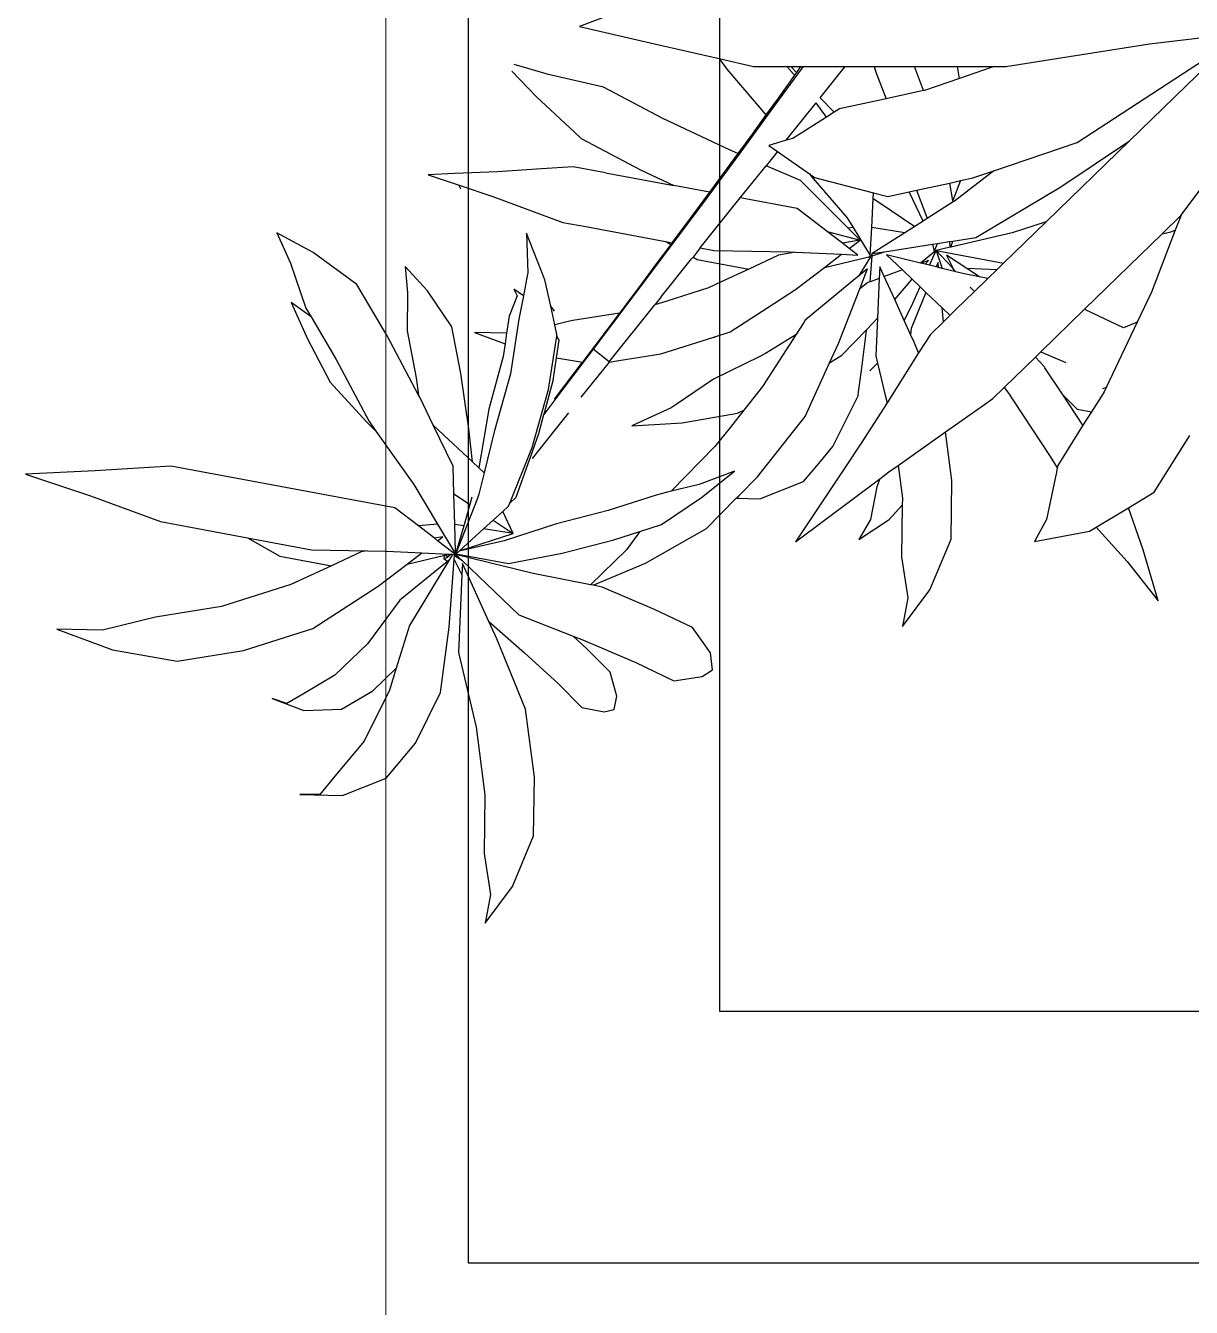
# Model space of a CAD drawing. Header units: metres. Extents: x -22 to 564, y 0 to 143.
# Drawn here: x 214.612 to 214.8438, y 43.6339 to 43.8887 of the extents above; entities that cross this region are included whole.
import ezdxf

# ---------------------------------------------------------------- set-up
doc = ezdxf.new("R2010")
doc.units = ezdxf.units.M
doc.layers.add('XREF 2N NEURO-ONCOLOGIA$0$Mobiliario Fijo', color=40, linetype='Continuous')
doc.layers.add('XREF 2N NEURO-ONCOLOGIA$0$VEGETACION', color=95, linetype='Continuous')
doc.layers.add('XREF 2N NEURO-ONCOLOGIA$0$MUROS DE TABLAROCA', color=150, linetype='Continuous', lineweight=13)

# ---------------------------------------------------------------- blocks, each defined once
blk = doc.blocks.new('XREF 2N NEURO-ONCOLOGIA$0$PLANTA CIRCULAR-02')
at = {"color": 72}
for p, q in [((0.2163079197244855, 0.3322979269213064), (0.2174825615668823, 0.3582367918298743)), ((0.2174825615668823, 0.3582367918298743), (0.2255600604138266, 0.3340252120680773)), ((0.2754286079874646, 0.3465133165283376), (0.2831271368989405, 0.3258223326865206)), ((0.275811919614938, 0.3294600119358151), (0.2754286079874646, 0.3465133165283376)), ((0.2144517528118541, 0.3039590530063805), (0.2163079197244855, 0.3322979269213064)), ((0.2255600604138266, 0.3340252120680773), (0.2352287231787073, 0.3078379123443895)), ((0.2708940055696019, 0.3097266283270628), (0.275811919614938, 0.3294600119358151)), ((0.2831271368989405, 0.3258223326865206), (0.2873213446946607, 0.3015577129912046)), ((0.2352287231787073, 0.3078379123443895), (0.2412934626035792, 0.2753400864379287)), ((0.266975109439926, 0.2850408369870152), (0.2708940055696019, 0.3097266283270628)), ((0.2300751190101948, 0.2203104930686237), (0.2144517528118541, 0.3039590530063805)), ((0.2873213446946607, 0.3015577129912046), (0.2834024485649991, 0.276871921651157)), ((0.258752786373023, 0.259072938679985), (0.266975109439926, 0.2850408369870152)), ((0.2412934626035792, 0.2753400864379287), (0.2457661489516312, 0.2513930210412383)), ((0.2412934626035792, 0.2753400864379287), (0.2480992815560796, 0.2632650709938318)), ((0.2834024485649991, 0.276871921651157), (0.2751801254980961, 0.2509040233441269)), ((0.1273815670105876, 0.2644104534880682), (0.1386542231617511, 0.2592500123248627)), ((0.1347174525734545, 0.2507799221803779), (0.1273815670105876, 0.2644104534880682)), ((0.3012393786880523, 0.2661272672316173), (0.3057208071625865, 0.2542281051827047)), ((0.3031552708874727, 0.260565723578587), (0.3012393786880523, 0.2661272672316173)), ((0.1386542231617511, 0.2592500123248627), (0.1554385416881416, 0.2534772389408246)), ((0.1533050969057257, 0.2589804255905719), (0.1669278453257448, 0.2528546845111848)), ((0.158738136582528, 0.2515389861300363), (0.1533050969057257, 0.2589804255905719)), ((0.2480992815560796, 0.2632650709938318), (0.2517101342726562, 0.2439324122591202)), ((0.2517101342726562, 0.2439324122591202), (0.258752786373023, 0.259072938679985)), ((0.2995236314507963, 0.2544392442416736), (0.3031552708874727, 0.260565723578587)), ((0.2926280267648309, 0.2426926067117918), (0.2995236314507963, 0.2544392442416736)), ((0.3057208071625865, 0.2542281051827047), (0.3052849004319853, 0.2402072395598367)), ((0.3371173422359845, 0.2483497702475788), (0.3371932772652855, 0.2557022486139644)), ((0.3371932772652855, 0.2557022486139644), (0.3374809903972249, 0.2398110029806943)), ((0.1465979750992545, 0.234456471980458), (0.1347174525734545, 0.2507799221803779)), ((0.1554385416881416, 0.2534772389408246), (0.158738136582528, 0.2515389861300363)), ((0.158738136582528, 0.2515389861300363), (0.1746905417690243, 0.2421682011757511)), ((0.1669278453257448, 0.2528546845111848), (0.183105695239135, 0.2443916328278064)), ((0.2457661489516312, 0.2513930210412383), (0.2461087853604624, 0.2304808479718332)), ((0.2751801254980961, 0.2509040233441269), (0.2593158248288034, 0.2264805127125484)), ((0.183105695239135, 0.2443916328278064), (0.1979025384700463, 0.2308337960126394)), ((0.3302719046012754, 0.2426581997864687), (0.3371173422359845, 0.2483497702475788)), ((0.1746905417690243, 0.2421682011757511), (0.1976315565399318, 0.2299967785626436)), ((0.2465460943457316, 0.2328305884237594), (0.2517101342726562, 0.2439324122591202)), ((0.2808230684268551, 0.2305072031032154), (0.2926280267648309, 0.2426926067117918)), ((0.3052849004319853, 0.2402072395598367), (0.2983892957460199, 0.2284606020299478)), ((0.3172262998705548, 0.2317171172690493), (0.3302719046012754, 0.2426581997864687)), ((0.3374809903972249, 0.2398110029806943), (0.3310885271888111, 0.2234832087838114)), ((0.165849975180123, 0.2231474342153845), (0.1465979750992545, 0.234456471980458)), ((0.1976315565399318, 0.2299967785626436), (0.2013890418260757, 0.2273417944819727)), ((0.1979025384700463, 0.2308337960126394), (0.2013890418260757, 0.2273417944819727)), ((0.2461087853604624, 0.2304808479718332), (0.2465460943457316, 0.2328305884237594)), ((0.2461087853604624, 0.2304808479718332), (0.2462260190323775, 0.2233257098332544)), ((0.2645668345363532, 0.2183558742652565), (0.2808230684268551, 0.2305072031032154)), ((0.2982155976822298, 0.2223179191698321), (0.3172262998705548, 0.2317171172690493)), ((0.2013890418260757, 0.2273417944819727), (0.2214030004920744, 0.2132002243617919)), ((0.2593158248288034, 0.2264805127125484), (0.2510818288329091, 0.2157029925408622)), ((0.2983892957460199, 0.2284606020299478), (0.2899686613796177, 0.2197685909734801)), ((0.1880458887503806, 0.2113713272277309), (0.165849975180123, 0.2231474342153845)), ((0.2368373994195281, 0.2114759135015092), (0.2300751190101948, 0.2203104930686237)), ((0.2462260190323775, 0.2233257098332544), (0.2468636820481009, 0.2101818382819616)), ((0.2899686613796177, 0.2197685909734801), (0.2982155976822298, 0.2223179191698321)), ((0.3310885271888111, 0.2234832087838114), (0.3180429224580905, 0.212542126266392)), ((0.1398800181335815, 0.2163983263596734), (0.1497604723965367, 0.2155343248746178)), ((0.1490665851663664, 0.2080943989386341), (0.1398800181335815, 0.2163983263596734)), ((0.1497604723965367, 0.2155343248746178), (0.1639590949975371, 0.2156879583203661)), ((0.1639590949975371, 0.2156879583203661), (0.1815031946998573, 0.2123314385903896)), ((0.2510818288329091, 0.2157029925408622), (0.2468636820481009, 0.2101818382819616)), ((0.2510818288329091, 0.2157029925408622), (0.2477282124536515, 0.2016322527049041)), ((0.2501257025410837, 0.2006073451241903), (0.2645668345363532, 0.2183558742652565)), ((0.2739774869021687, 0.2148253307744952), (0.2899686613796177, 0.2197685909734801)), ((0.1815031946998573, 0.2123314385903896), (0.1880458887503806, 0.2113713272277309)), ((0.1887909899510447, 0.210976011602277), (0.1880458887503806, 0.2113713272277309)), ((0.1991868052905516, 0.2059026629006553), (0.1887909899510447, 0.210976011602277)), ((0.2214030004920744, 0.2132002243617919), (0.2361707790385594, 0.2043516240605001)), ((0.2361707790385594, 0.2043516240605001), (0.2368373994195281, 0.2114759135015092)), ((0.2414502145201709, 0.2054495023549734), (0.2368373994195281, 0.2114759135015092)), ((0.2496995792831598, 0.20008362848872), (0.2739774869021687, 0.2148253307744952)), ((0.3180429224580905, 0.212542126266392), (0.2990322202697513, 0.2031429281671819)), ((0.1052299575996187, 0.1979691624593656), (0.1056769285168286, 0.2078393354950734)), ((0.1056769285168286, 0.2078393354950734), (0.1095695138444483, 0.1961716594080798)), ((0.1624008745917536, 0.1989805685503896), (0.1490665851663664, 0.2080943989386341)), ((0.2145308191973356, 0.1984145024736676), (0.1991868052905516, 0.2059026629006553)), ((0.2012420913636532, 0.2038441356656762), (0.1991868052905516, 0.2059026629006553)), ((0.2468636820481009, 0.2101818382819616), (0.2473545221659918, 0.2000643635302808)), ((0.2129187338088343, 0.1912117784107465), (0.2012420913636532, 0.2038441356656762)), ((0.2361707790385594, 0.2043516240605001), (0.2465179944031206, 0.1981517496038236)), ((0.2408711741639706, 0.2023382135543628), (0.2414502145201709, 0.2054495023549734)), ((0.2423500464400661, 0.204273917165942), (0.2408711741639706, 0.2023382135543628)), ((0.2423500464400661, 0.204273917165942), (0.2414502145201709, 0.2054495023549734)), ((0.2466985945455633, 0.1985927575697914), (0.2423500464400661, 0.204273917165942)), ((0.2477282124536515, 0.2016322527049041), (0.2475589574949026, 0.2009221111081345)), ((0.2477282124536515, 0.2016322527049041), (0.2480911353282238, 0.2018156823961661)), ((0.2480911353282238, 0.2018156823961661), (0.2490791886609855, 0.2018896935783303)), ((0.2490791886609855, 0.2018896935783303), (0.2486026663029293, 0.2008001950860674)), ((0.2501257025410837, 0.2006073451241903), (0.2490791886609855, 0.2018896935783303)), ((0.2990322202697513, 0.2031429281671819), (0.2746122854090771, 0.1999197234052801)), ((0.1045022866744318, 0.1819004705865055), (0.1052299575996187, 0.1979691624593656)), ((0.179944974294088, 0.1956240488204131), (0.1624008745917536, 0.1989805685503896)), ((0.2248347571928662, 0.1981529485796116), (0.2145308191973356, 0.1984145024736676)), ((0.2362374095002337, 0.1978635050566737), (0.2248347571928662, 0.1981529485796116)), ((0.2248347571928662, 0.1981529485796116), (0.2264701033485323, 0.1956942270619848)), ((0.2268788212409731, 0.1895363656214002), (0.2474751338054943, 0.1975782480458505)), ((0.2466379175878899, 0.1975994998392849), (0.2362374095002337, 0.1978635050566737)), ((0.236768964713761, 0.1945289948367801), (0.2362374095002337, 0.1978635050566737)), ((0.236768964713761, 0.1945289948367801), (0.246546267228581, 0.1973136950235457)), ((0.2472387041253228, 0.1973173825432752), (0.2462778434902333, 0.1962572136495382)), ((0.2465179944031206, 0.1981517496038236), (0.2468365684651559, 0.1983451898315493)), ((0.2465179944031206, 0.1981517496038236), (0.2469669963618912, 0.1978827153103282)), ((0.2466379175878899, 0.1975994998392849), (0.246546267228581, 0.1973136950235457)), ((0.246546267228581, 0.1973136950235457), (0.2472040618885387, 0.1975010433141122)), ((0.247188125296617, 0.1975855334345127), (0.2466379175878899, 0.1975994998392849)), ((0.2466985945455633, 0.1985927575697914), (0.2466639152700907, 0.1985525530273904)), ((0.2468365684651559, 0.1983451898315493), (0.2466639152700907, 0.1985525530273904)), ((0.2472069117380471, 0.1979003931708334), (0.2466985945455633, 0.1985927575697914)), ((0.2472069117380471, 0.1979003931708334), (0.2468365684651559, 0.1983451898315493)), ((0.2472069117380471, 0.1979003931708334), (0.2469669963618912, 0.1978827153103282)), ((0.2469669963618912, 0.1978827153103282), (0.2470406137376671, 0.1978386050379939)), ((0.2471345818030244, 0.1978694019205349), (0.2470406137376671, 0.1978386050379939)), ((0.2470406137376671, 0.1978386050379939), (0.2471531042229316, 0.1977712026633824)), ((0.2472069117380471, 0.1979003931708334), (0.2471345818030244, 0.1978694019205349)), ((0.2471345818030244, 0.1978694019205349), (0.2471531042229316, 0.1977712026633824)), ((0.2471531042229316, 0.1977712026633824), (0.2474751338054943, 0.1975782480458505)), ((0.2474751338054943, 0.1975782480458505), (0.247188125296617, 0.1975855334345127)), ((0.247188125296617, 0.1975855334345127), (0.2472040618885387, 0.1975010433141122)), ((0.2472040618885387, 0.1975010433141122), (0.2474751338054943, 0.1975782480458505)), ((0.2474751338054943, 0.1975782480458505), (0.2472069117380471, 0.1979003931708334)), ((0.2474751338054943, 0.1975782480458505), (0.2472387041253228, 0.1973173825432752)), ((0.2472387041253228, 0.1973173825432752), (0.2509193050910028, 0.1778041503355823)), ((0.2475589574949026, 0.2009221111081345), (0.2473545221659918, 0.2000643635302808)), ((0.2473545221659918, 0.2000643635302808), (0.2473828681530961, 0.1994800799755438)), ((0.248094386283185, 0.2003980152886271), (0.2473828681530961, 0.1994800799755438)), ((0.2473828681530961, 0.1994800799755438), (0.2473871868901938, 0.1993910597183728)), ((0.2486026663029293, 0.2008001950860674), (0.2473871868901938, 0.1993910597183728)), ((0.2473871868901938, 0.1993910597183728), (0.2474207183899182, 0.1986998894381315)), ((0.2474207183899182, 0.1986998894381315), (0.247743822599233, 0.1988960804005373)), ((0.2474207183899182, 0.1986998894381315), (0.2474586054971581, 0.197918938906561)), ((0.2479441683835546, 0.197954716992605), (0.2474586054971581, 0.197918938906561)), ((0.2474586054971581, 0.197918938906561), (0.2474751338054943, 0.1975782480458505)), ((0.2479441683835546, 0.197954716992605), (0.2474751338054943, 0.1975782480458505)), ((0.2474751338054943, 0.1975782480458505), (0.2499030206254673, 0.1950344479568571)), ((0.2545506393085475, 0.1685439526762096), (0.2474751338054943, 0.1975782480458505)), ((0.2475589574949026, 0.2009221111081345), (0.2480609931466802, 0.2010828169036856)), ((0.247743822599233, 0.1988960804005373), (0.2496995792831598, 0.20008362848872)), ((0.2479831858152153, 0.1979575919426182), (0.2479441683835546, 0.197954716992605)), ((0.2494241924522385, 0.1980637706908084), (0.2479831858152153, 0.1979575919426182)), ((0.2499030206254673, 0.1950344479568571), (0.2479831858152153, 0.1979575919426182)), ((0.2480609931466802, 0.2010828169036856), (0.248094386283185, 0.2003980152886271)), ((0.2746122854090771, 0.1999197234052801), (0.2494241924522385, 0.1980637706908084)), ((0.2494241924522385, 0.1980637706908084), (0.2550827223342083, 0.195213421225823)), ((0.2496995792831598, 0.20008362848872), (0.2501257025410837, 0.2006073451241903)), ((0.2550827223342083, 0.195213421225823), (0.2841276533141865, 0.1965049694562708)), ((0.2841276533141865, 0.1965049694562708), (0.3119486977157351, 0.1898444431688944)), ((0.1095695138444483, 0.1961716594080798), (0.1137544273637729, 0.1836277557332693)), ((0.1110581247384346, 0.1955550565866915), (0.1095695138444483, 0.1961716594080798)), ((0.2005007157029723, 0.192607584846705), (0.179944974294088, 0.1956240488204131)), ((0.2129187338088343, 0.1912117784107465), (0.2005007157029723, 0.192607584846705)), ((0.2260522050137155, 0.1914767252876928), (0.2287862294278824, 0.192255410235326)), ((0.2264701033485323, 0.1956942270619848), (0.2287862294278824, 0.192255410235326)), ((0.2287862294278824, 0.192255410235326), (0.236768964713761, 0.1945289948367801)), ((0.2461689531155144, 0.1961370690792492), (0.2379569896054789, 0.1870763708344043)), ((0.2461689531155144, 0.1961370690792492), (0.2397189675594689, 0.1760232697730402)), ((0.2423861432337446, 0.1793886632420509), (0.2462778434902333, 0.1962572136495382)), ((0.2462778434902333, 0.1962572136495382), (0.2461689531155144, 0.1961370690792492)), ((0.2499030206254673, 0.1950344479568571), (0.2700187889681729, 0.1739583035174519)), ((0.2508638265624228, 0.1950258185294231), (0.2550827223342083, 0.195213421225823)), ((0.2725399314201127, 0.1851076294699467), (0.2508638265624228, 0.1950258185294231)), ((0.1645955643399191, 0.1905343967350816), (0.1688656129225734, 0.1790579825729139)), ((0.1648666482664112, 0.1784740353022087), (0.1645955643399191, 0.1905343967350816)), ((0.1932669609845732, 0.1851730476572797), (0.215121367953742, 0.1888288621271457)), ((0.2017289134619915, 0.1831929343636673), (0.2169393390596781, 0.18686209294696)), ((0.215121367953742, 0.1888288621271457), (0.2129187338088343, 0.1912117784107465)), ((0.2169393390596781, 0.18686209294696), (0.215121367953742, 0.1888288621271457)), ((0.2169393390596781, 0.18686209294696), (0.2250252189176507, 0.1888126218978954)), ((0.2250252189176507, 0.1888126218978954), (0.2268788212409731, 0.1895363656214002)), ((0.2379569896054789, 0.1870763708344043), (0.2346970288467958, 0.1834794818944587)), ((0.2397189675594689, 0.1760232697730402), (0.2379569896054789, 0.1870763708344043)), ((0.3119486977157351, 0.1898444431688944), (0.3372880189583043, 0.1865867729920794)), ((0.3372880189583043, 0.1865867729920794), (0.3591623532484363, 0.1868583691443675)), ((0.3591623532484363, 0.1868583691443675), (0.3745282498051523, 0.1845198085490196)), ((0.1137544273637729, 0.1836277557332693), (0.1234230901286537, 0.1574404560095886)), ((0.1734773214052865, 0.1797314055244357), (0.1932669609845732, 0.1851730476572797)), ((0.1800494819271137, 0.1770853832989019), (0.2017289134619915, 0.1831929343636673)), ((0.2346970288467958, 0.1834794818944587), (0.2314845738350897, 0.1799350085842022)), ((0.2346970288467958, 0.1834794818944587), (0.2397189675594689, 0.1760232697730402)), ((0.2789897089102595, 0.1821564482979241), (0.2725399314201127, 0.1851076294699467)), ((0.2725399314201127, 0.1851076294699467), (0.28417783862389, 0.1717772079103597)), ((0.3053391020597331, 0.1713861034784898), (0.2789897089102595, 0.1821564482979241)), ((0.3852475939766577, 0.186526585147341), (0.3715849473010309, 0.1763001714849111)), ((0.3745282498051523, 0.1845198085490196), (0.3852475939766577, 0.186526585147341)), ((0.103425315653368, 0.1654579051208671), (0.1045022866744318, 0.1819004705865055)), ((0.1508384722692142, 0.1745214281818335), (0.1584706073914219, 0.1775400559016802)), ((0.1584706073914219, 0.1775400559016802), (0.1648666482664112, 0.1784740353022087)), ((0.1648666482664112, 0.1784740353022087), (0.1688656129225734, 0.1790579825729139)), ((0.1688656129225734, 0.1790579825729139), (0.1734773214052865, 0.1797314055244357)), ((0.2282675669181486, 0.1772559153046629), (0.2074901824431805, 0.1689609296818304)), ((0.2282675669181486, 0.1772559153046629), (0.2260960932850935, 0.1749584140142204)), ((0.2295037197612828, 0.1777494264140031), (0.2282675669181486, 0.1772559153046629)), ((0.2314845738350897, 0.1799350085842022), (0.2295037197612828, 0.1777494264140031)), ((0.2397189675594689, 0.1760232697730402), (0.2314845738350897, 0.1799350085842022)), ((0.236039075806687, 0.1598101230703861), (0.2423861432337446, 0.1793886632420509)), ((0.2509193050910028, 0.1778041503355823), (0.2470163743349474, 0.1577717612665097)), ((0.0679989700413444, 0.1636597580998753), (0.0644272448327428, 0.1756919343429359)), ((0.0670034462101086, 0.1765032058852469), (0.07653787987015899, 0.1673561726104253)), ((0.1484346118343325, 0.1758525380328066), (0.1508384722692142, 0.1745214281818335)), ((0.1508482719286803, 0.172223583868643), (0.1484346118343325, 0.1758525380328066)), ((0.1508482719286803, 0.172223583868643), (0.1595454020749543, 0.1738957745349907)), ((0.1595454020749543, 0.1738957745349907), (0.1800494819271137, 0.1770853832989019)), ((0.2260960932850935, 0.1749584140142204), (0.2135093719693941, 0.1704741983170876)), ((0.2700187889681729, 0.1739583035174519), (0.27805011984141, 0.1535925753640228)), ((0.3715849473010309, 0.1763001714849111), (0.3525527575924343, 0.1684000294539629)), ((0.1274086166296513, 0.1711158326718518), (0.1422950797455797, 0.1705790680461305)), ((0.1448606160206935, 0.1642414496502482), (0.1274086166296513, 0.1711158326718518)), ((0.1422950797455797, 0.1705790680461305), (0.1433445106461306, 0.1707808413354073)), ((0.1433445106461306, 0.1707808413354073), (0.1508482719286803, 0.172223583868643)), ((0.2074901824431805, 0.1689609296818304), (0.1858107509083027, 0.1628533786170578)), ((0.2008128721623734, 0.1603305658610807), (0.2116350406788285, 0.168978682918727)), ((0.2111148562738663, 0.1696211147697824), (0.202291442793566, 0.1664776361594065)), ((0.2135093719693941, 0.1704741983170876), (0.2111148562738663, 0.1696211147697824)), ((0.2587951558607244, 0.1471608245804887), (0.2545506393085475, 0.1685439526762096)), ((0.28417783862389, 0.1717772079103597), (0.2957087490867138, 0.1592649931012247)), ((0.3306784233023023, 0.1681284333016748), (0.3053391020597331, 0.1713861034784898)), ((0.3525527575924343, 0.1684000294539629), (0.3306784233023023, 0.1681284333016748)), ((0.0681847394216959, 0.16284444751048), (0.0679989700413444, 0.1636597580998753)), ((0.07286446886099901, 0.1423059014906087), (0.0681847394216959, 0.16284444751048)), ((0.07653787987015899, 0.1673561726104253), (0.0895846311254189, 0.1532594486780852)), ((0.1026461197618005, 0.1535615966715724), (0.103425315653368, 0.1654579051208671)), ((0.1547532977826052, 0.1620265710654962), (0.1448606160206935, 0.1642414496502482)), ((0.1858107509083027, 0.1628533786170578), (0.165922312573926, 0.159759538870567)), ((0.194635716770648, 0.1643725083162764), (0.1825018032142793, 0.1610359940265624)), ((0.1842597736035287, 0.1563334394582441), (0.1952324339886502, 0.1645365902108367)), ((0.1952324339886502, 0.1645365902108367), (0.194635716770648, 0.1643725083162764)), ((0.202291442793566, 0.1664776361594065), (0.1952324339886502, 0.1645365902108367)), ((0.1617346602958491, 0.1604635095322209), (0.1547532977826052, 0.1620265710654962)), ((0.1605009356612896, 0.1555131258417148), (0.1617346602958491, 0.1604635095322209)), ((0.1653066710561433, 0.1596637698531467), (0.1617346602958491, 0.1604635095322209)), ((0.165922312573926, 0.159759538870567), (0.1653066710561433, 0.1596637698531467)), ((0.1674950892004148, 0.158844644403807), (0.165922312573926, 0.159759538870567)), ((0.1740303074251841, 0.1597989471231287), (0.1674950892004148, 0.158844644403807)), ((0.1825018032142793, 0.1610359940265624), (0.1740303074251841, 0.1597989471231287)), ((0.1740303074251841, 0.1597989471231287), (0.1756953066214919, 0.1501664791437136)), ((0.1895334806804669, 0.1605706663973052), (0.1756953066214919, 0.1501664791437136)), ((0.194587610511789, 0.1553479501200101), (0.2008128721623734, 0.1603305658610807)), ((0.2310925888607045, 0.1404979471575487), (0.236039075806687, 0.1598101230703861)), ((0.2957087490867138, 0.1592649931012247), (0.3046404489877688, 0.1503986505239254)), ((0.0895846311254189, 0.1532594486780852), (0.0920397800063313, 0.1506067150350674)), ((0.1048945850996574, 0.1415117078089381), (0.1026461197618005, 0.1535615966715724)), ((0.1234230901286537, 0.1574404560095886), (0.1250188320769041, 0.1488886172037169)), ((0.1572933824070617, 0.1363142558055372), (0.1600609619220421, 0.1537477085338068)), ((0.1600609619220421, 0.1537477085338068), (0.1605009356612896, 0.1555131258417148)), ((0.1707582094807378, 0.1461553880990465), (0.1842597736035287, 0.1563334394582441)), ((0.2470163743349474, 0.1577717612665097), (0.242069887388979, 0.1384595853536723)), ((0.27805011984141, 0.1535925753640228), (0.2795593908043799, 0.1497653887337265)), ((0.2825813859204516, 0.1486756891631487), (0.27805011984141, 0.1535925753640228)), ((0.039568464767541, 0.1231805717692467), (0.0503012264136515, 0.1512584545683069)), ((0.0503012264136515, 0.1512584545683069), (0.0566811840993893, 0.1231805717692467)), ((0.0920397800063313, 0.1506067150350674), (0.1037791285079948, 0.128436858154366)), ((0.1250188320769041, 0.1488886172037169), (0.1305649356673086, 0.1191757310767016)), ((0.1572933824070617, 0.1363142558055372), (0.1756953066214919, 0.1501664791437136)), ((0.1756340436006809, 0.1401976806664038), (0.1887703810599248, 0.1507061172625583)), ((0.2795593908043799, 0.1497653887337265), (0.2878913133545495, 0.130196279699696)), ((0.2915130858215065, 0.1398093465858423), (0.2825813859204516, 0.1486756891631487)), ((0.3046404489877688, 0.1503986505239254), (0.3062675604853239, 0.1420061693310188)), ((0.1506146580046277, 0.1309519617738886), (0.1707582094807378, 0.1461553880990465)), ((0.1755778232325582, 0.1401527404294072), (0.1707582094807378, 0.1461553880990465)), ((0.2457641105792732, 0.1337127929269073), (0.2587951558607244, 0.1471608245804887)), ((0.2589906538900379, 0.1461759398824185), (0.2507675776869007, 0.126634403562349)), ((0.2589906538900379, 0.1461759398824185), (0.2587951558607244, 0.1471608245804887)), ((0.2596607296358542, 0.1428002160913522), (0.2589906538900379, 0.1461759398824185)), ((0.0846038173626624, 0.1201360446099073), (0.07286446886099901, 0.1423059014906087)), ((0.1048945850996574, 0.1415117078089381), (0.1096462692204625, 0.1160555221403356)), ((0.1755778232325582, 0.1401527404294072), (0.1542575284695999, 0.1231101353001165)), ((0.1756340436006809, 0.1401976806664038), (0.1750544361110968, 0.1365466347918769)), ((0.2252944885741073, 0.1226553716148615), (0.2310925888607045, 0.1404979471575487)), ((0.2679926521860239, 0.1232311070573289), (0.2596607296358542, 0.1428002160913522)), ((0.30042184723888, 0.137290672889165), (0.2915130858215065, 0.1398093465858423)), ((0.3062675604853239, 0.1420061693310188), (0.3054090772873934, 0.1383514253237905)), ((0.1458517696418937, 0.1277481101635729), (0.1568541853091574, 0.1359836460161006)), ((0.1568541853091574, 0.1359836460161006), (0.1572933824070617, 0.1363142558055372)), ((0.1750544361110968, 0.1365466347918769), (0.1725694049174393, 0.1208930018579011)), ((0.242069887388979, 0.1384595853536723), (0.2388892461541729, 0.1286717533568549)), ((0.3054090772873934, 0.1383514253237905), (0.30042184723888, 0.137290672889165)), ((0.1316019119972793, 0.116665740691495), (0.1506146580046277, 0.1309519617738886)), ((0.192660046776723, 0.116934331251116), (0.1993858539341744, 0.1316942741006528)), ((0.1993858539341744, 0.1316942741006528), (0.1983304550184357, 0.1129424684037801)), ((0.2388892461541729, 0.1286717533568549), (0.2457641105792732, 0.1337127929269073)), ((0.2878913133545495, 0.130196279699696), (0.294691245757491, 0.1160103336293687)), ((0.1037791285079948, 0.128436858154366), (0.1096462692204625, 0.1160555221403356)), ((0.1384307280811754, 0.1221933069562695), (0.1458517696418937, 0.1277481101635729)), ((0.2388892461541729, 0.1286717533568549), (0.2362717871023676, 0.1206170098109851)), ((0.2507675776869007, 0.126634403562349), (0.2378045974201086, 0.1037420606359589)), ((0.0566811840993893, 0.1231805717692467), (0.0622720253835496, 0.0990616334501127)), ((0.0963945369604744, 0.0952542719812684), (0.0846038173626624, 0.1201360446099073)), ((0.1316897786361579, 0.1171800129543357), (0.1384307280811754, 0.1221933069562695)), ((0.1512532607806065, 0.1207087498604267), (0.1371094688952184, 0.1094032758399805)), ((0.1512532607806065, 0.1207087498604267), (0.1542575284695999, 0.1231101353001165)), ((0.1528417037826841, 0.1186386506368038), (0.1542575284695999, 0.1231101353001165)), ((0.1725694049174393, 0.1208930018579011), (0.1663014816835755, 0.1010975265635565)), ((0.2239069614534657, 0.1170313271624863), (0.2252944885741073, 0.1226553716148615)), ((0.2362717871023676, 0.1206170098109851), (0.2262021737048059, 0.1056132107784293)), ((0.2747925845889654, 0.1090451609870016), (0.2679926521860239, 0.1232311070573289)), ((0.1121421423929121, 0.1026924482666871), (0.1096462692204625, 0.1160555221403356)), ((0.113744683623608, 0.1033516459528982), (0.1316019119972793, 0.116665740691495)), ((0.1211959790537946, 0.1093756965248787), (0.1310294119933246, 0.1166888933937216)), ((0.1305649356673086, 0.1191757310767016), (0.1310294119933246, 0.1166888933937216)), ((0.1310294119933246, 0.1166888933937216), (0.1316897786361579, 0.1171800129543357)), ((0.1479197427254633, 0.1030940188867291), (0.1528417037826841, 0.1186386506368038)), ((0.1819706838125654, 0.1011752688567284), (0.1914604880610966, 0.1151658516224856)), ((0.1914604880610966, 0.1151658516224856), (0.192660046776723, 0.116934331251116)), ((0.2072103804864867, 0.100682341654597), (0.2239069614534657, 0.1170313271624863)), ((0.2213139003627731, 0.106520908573259), (0.2239069614534657, 0.1170313271624863)), ((0.294691245757491, 0.1160103336293687), (0.2930881976606514, 0.1054453129279054)), ((0.1983304550184357, 0.1129424684037801), (0.196570152223245, 0.102878242044973)), ((0.1121421423929121, 0.1026924482666871), (0.1211959790537946, 0.1093756965248787)), ((0.1330031811840371, 0.1061211995717812), (0.1142955469915279, 0.0911688340561625)), ((0.1330031811840371, 0.1061211995717812), (0.1363948848424172, 0.1088321226411963)), ((0.1330031811840371, 0.1061211995717812), (0.1339605159015775, 0.1009955647064302)), ((0.1363948848424172, 0.1088321226411963), (0.1371094688952184, 0.1094032758399805)), ((0.1363948848424172, 0.1088321226411963), (0.1372662379085341, 0.1072861512005758)), ((0.1372662379085341, 0.1072861512005758), (0.1408770906250965, 0.0879534924658643)), ((0.2163342993481763, 0.0932723168254128), (0.2213139003627731, 0.106520908573259)), ((0.2262021737048059, 0.1056132107784293), (0.2163342993481763, 0.0932723168254128)), ((0.2842271746428651, 0.1023436693256414), (0.2747925845889654, 0.1090451609870016)), ((0.2930881976606514, 0.1054453129279054), (0.2905447850244513, 0.1015015638107997)), ((0.0971014614420796, 0.0910170392842318), (0.113744683623608, 0.1033516459528982)), ((0.1051888301332156, 0.0975597389204879), (0.1121421423929121, 0.1026924482666871)), ((0.1339605159015775, 0.1009955647064302), (0.1344203859823096, 0.0729282534984392)), ((0.1456669670174193, 0.0982509271590857), (0.1479197427254633, 0.1030940188867291)), ((0.1663014816835755, 0.1010975265635565), (0.1643470818505364, 0.0949251035508709)), ((0.1665880114846061, 0.1007241136567813), (0.1663014816835755, 0.1010975265635565)), ((0.1735509069976331, 0.0839141968758668), (0.1819706838125654, 0.1011752688567284)), ((0.196570152223245, 0.102878242044973), (0.1947043751778494, 0.0922109849280233)), ((0.1998835273134034, 0.0948790469650831), (0.2072103804864867, 0.100682341654597)), ((0.2378045974201086, 0.1037420606359589), (0.2264880953195814, 0.0926611495675545)), ((0.2905447850244513, 0.1015015638107997), (0.2842271746428651, 0.1023436693256414)), ((0.0622720253835496, 0.0990616334501127), (0.0652375437653206, 0.0862683611500543)), ((0.0622720253835496, 0.0990616334501127), (0.0661709179936168, 0.0961909989952972)), ((0.0661709179936168, 0.0961909989952972), (0.0832957620580715, 0.0815958846719838)), ((0.0977392765933871, 0.0921089636077639), (0.1051888301332156, 0.0975597389204879)), ((0.1408770906250965, 0.0879534924658643), (0.1456669670174193, 0.0982509271590857)), ((0.08170373396689, 0.0796973215762122), (0.0971014614420796, 0.0910170392842318)), ((0.0904454030253135, 0.0867720980135403), (0.0977392765933871, 0.0921089636077639)), ((0.0977392765933871, 0.0921089636077639), (0.0963945369604744, 0.0952542719812684)), ((0.1142955469915279, 0.0911688340561625), (0.1022553371010417, 0.0815460244466024)), ((0.118269485960127, 0.0699130367338157), (0.1142955469915279, 0.0911688340561625)), ((0.1643470818505364, 0.0949251035508709), (0.1552171772085984, 0.0808693737877917)), ((0.193564372782717, 0.0898739083245488), (0.1998835273134034, 0.0948790469650831)), ((0.1947043751778494, 0.0922109849280233), (0.193564372782717, 0.0898739083245488)), ((0.2256700839460279, 0.0918601678505056), (0.2184463626572182, 0.0847868326031716)), ((0.2262852453614386, 0.0924625226131752), (0.2256700839460279, 0.0918601678505056)), ((0.2256700839460279, 0.0918601678505056), (0.226284298588439, 0.0923708504543228)), ((0.226284298588439, 0.0923708504543228), (0.2262852453614386, 0.0924625226131752)), ((0.2264880953195814, 0.0926611495675545), (0.2262852453614386, 0.0924625226131752)), ((0.2264880953195814, 0.0926611495675545), (0.2266479467496651, 0.0838320831874384)), ((0.0652375437653206, 0.0862683611500543), (0.0652375437653206, 0.0737136327218409)), ((0.0832957620580715, 0.0815958846719838), (0.0904454030253135, 0.0867720980135403)), ((0.1357130506981718, 0.0768516686305034), (0.1408770906250965, 0.0879534924658643)), ((0.184709799256936, 0.0828605700869574), (0.193564372782717, 0.0898739083245488)), ((0.0769989677233696, 0.0770371171767081), (0.0832957620580715, 0.0815958846719838)), ((0.0969309366358573, 0.0772909179218502), (0.1022553371010417, 0.0815460244466024)), ((0.1077791020732093, 0.0686260927400255), (0.1022553371010417, 0.0815460244466024)), ((0.1653985616854214, 0.0703890509713574), (0.184709799256936, 0.0828605700869574)), ((0.1653985616854214, 0.0703890509713574), (0.1724682771464643, 0.0816947375956261)), ((0.1724682771464643, 0.0816947375956261), (0.1735509069976331, 0.0839141968758668)), ((0.2184463626572182, 0.0847868326031716), (0.1959457814276675, 0.06696506103553901)), ((0.2266479467496651, 0.0838320831874384), (0.2202554835412513, 0.0675042889905555)), ((0.0675862476844458, 0.0694180368851534), (0.08170373396689, 0.0796973215762122)), ((0.0684804653094204, 0.0709497645955395), (0.0769989677233696, 0.0770371171767081)), ((0.0927728638520193, 0.0739679065788721), (0.0946827672299975, 0.0805025938283706)), ((0.0946827672299975, 0.0805025938283706), (0.0969309366358573, 0.0772909179218502)), ((0.0969309366358573, 0.0772909179218502), (0.1053510936837654, 0.0652621021887612)), ((0.1345366923014524, 0.0705308817181063), (0.1357130506981718, 0.0768516686305034)), ((0.1552171772085984, 0.0808693737877917), (0.1484827811812437, 0.0705015929192925)), ((0.0652375437653206, 0.0737136327218409), (0.0652375437653206, 0.0722567274419817)), ((0.0684804653094204, 0.0709497645955395), (0.0652375437653206, 0.0737136327218409)), ((0.0652375437653206, 0.0722567274419817), (0.0652375437653206, 0.0686323611515221)), ((0.0674598964293409, 0.0702204623890666), (0.0652375437653206, 0.0722567274419817)), ((0.0927728638520193, 0.0739679065788721), (0.0787750941280905, 0.0627819982949163)), ((0.0920492819952443, 0.07149218912218201), (0.0927728638520193, 0.0739679065788721)), ((0.1344203859823096, 0.0729282534984392), (0.1345366923014524, 0.0705308817181063)), ((0.0652375437653206, 0.0686323611515221), (0.0674598964293409, 0.0702204623890666)), ((0.0652375437653206, 0.0677277447380647), (0.0675862476844458, 0.0694180368851534)), ((0.0652375437653206, 0.0686323611515221), (0.0652375437653206, 0.0677277447380647)), ((0.0652375437653206, 0.0677277447380647), (0.0652375437653206, 0.0519649727992331)), ((0.0674598964293409, 0.0702204623890666), (0.0684804653094204, 0.0709497645955395)), ((0.0840742392891514, 0.0589533033706218), (0.0920492819952443, 0.07149218912218201)), ((0.1255677777181745, 0.0508312071412007), (0.1077791020732093, 0.0686260927400255)), ((0.1268916275490852, 0.0586486419889312), (0.118269485960127, 0.0699130367338157)), ((0.1345366923014524, 0.0705308817181063), (0.1353707328708822, 0.0533391647097474)), ((0.1484827811812437, 0.0705015929192925), (0.1402487851853493, 0.0597240727476063)), ((0.1599399812483568, 0.0668638087380344), (0.1607908576410608, 0.0674133188953903)), ((0.1607908576410608, 0.0674133188953903), (0.1653985616854214, 0.0703890509713574)), ((0.2202554835412513, 0.0675042889905555), (0.213495385513994, 0.0618347327017759)), ((0.2148054286921308, 0.0518839668435405), (0.2428102015196316, 0.0705006688733718)), ((0.2428102015196316, 0.0705006688733718), (0.2191771803140199, 0.0390077221610668)), ((0.0840742392891514, 0.0589533033706218), (0.0787750941280905, 0.0627819982949163)), ((0.1053510936837654, 0.0652621021887612), (0.106627364809043, 0.0634388547001521)), ((0.1053510936837654, 0.0652621021887612), (0.1060028472165868, 0.0647912025686992)), ((0.1060028472165868, 0.0647912025686992), (0.1215860567563425, 0.0513254227203817)), ((0.106627364809043, 0.0634388547001521), (0.1123443487950482, 0.0413734666186301)), ((0.1434478871463796, 0.0468865349178174), (0.1599399812483568, 0.0668638087380344)), ((0.1959457814276675, 0.06696506103553901), (0.1758590271083023, 0.0577894891771678)), ((0.0769621757445407, 0.0613332934023632), (0.0652375437653206, 0.0519649727992331)), ((0.08223135694980499, 0.0560558027605254), (0.0769621757445407, 0.0613332934023632)), ((0.08223135694980499, 0.0560558027605254), (0.0840742392891514, 0.0589533033706218)), ((0.1312625394947986, 0.0529382651592627), (0.1268916275490852, 0.0586486419889312)), ((0.1268916275490852, 0.0586486419889312), (0.1300381305164109, 0.0463592937611068)), ((0.1402487851853493, 0.0597240727476063), (0.1353707328708822, 0.0533391647097474)), ((0.1402487851853493, 0.0597240727476063), (0.1363078026902116, 0.0431889258745102)), ((0.1758590271083023, 0.0577894891771678), (0.1686742298652746, 0.0545074943688917)), ((0.1758590271083023, 0.0577894891771678), (0.1730271693187433, 0.0532608632501877)), ((0.213495385513994, 0.0618347327017759), (0.2072098788105308, 0.0565632064731361)), ((0.0772326025233667, 0.0367096712107653), (0.0809931918320928, 0.0541090782695477)), ((0.0809931918320928, 0.0541090782695477), (0.08223135694980499, 0.0560558027605254)), ((0.1300381305164109, 0.0463592937611068), (0.1312625394947986, 0.0529382651592627)), ((0.133165277827203, 0.05045243313582401), (0.1312625394947986, 0.0529382651592627)), ((0.1353707328708822, 0.0533391647097474), (0.1356695007554407, 0.0471807917110354)), ((0.1686742298652746, 0.0545074943688917), (0.1482241202497647, 0.0465215792929854)), ((0.1730271693187433, 0.0532608632501877), (0.1633976962950498, 0.043912689917768)), ((0.2072098788105308, 0.0565632064731361), (0.1881991766221915, 0.04716400837392599)), ((0.0652375437653206, 0.0519649727992331), (0.0652375437653206, 0.0411055943935921)), ((0.1215860567563425, 0.0513254227203817), (0.1253950501577918, 0.0489852372762627)), ((0.1253950501577918, 0.0489852372762627), (0.1255677777181745, 0.0508312071412007)), ((0.1253950501577918, 0.0489852372762627), (0.1358308716225309, 0.0425736332341344)), ((0.1300381305164109, 0.0463592937611068), (0.1255677777181745, 0.0508312071412007)), ((0.133165277827203, 0.05045243313582401), (0.1300381305164109, 0.0463592937611068)), ((0.1356695007554407, 0.0471807917110354), (0.133165277827203, 0.05045243313582401)), ((0.2059696122039156, 0.0460101908352613), (0.2148054286921308, 0.0518839668435405)), ((0.1360537840875935, 0.0423967877915956), (0.1434478871463796, 0.0468865349178174)), ((0.1363078026902116, 0.0431889258745102), (0.1360537840875935, 0.0423967877915956)), ((0.1407309491855528, 0.0435954420304938), (0.1434478871463796, 0.0468865349178174)), ((0.1482241202497647, 0.0465215792929854), (0.1407309491855528, 0.0435954420304938)), ((0.1455842568251313, 0.0426001292012899), (0.1459187155904686, 0.0435219931128046)), ((0.1459187155904686, 0.0435219931128046), (0.1482241202497647, 0.0465215792929854)), ((0.1633976962950498, 0.043912689917768), (0.1592665891169673, 0.0399022621549605)), ((0.1637792417615174, 0.0439408036120241), (0.1633976962950498, 0.043912689917768)), ((0.1788200517667207, 0.0459260509400039), (0.1637792417615174, 0.0439408036120241)), ((0.186682802980556, 0.046963861126585), (0.1788200517667207, 0.0459260509400039)), ((0.1881991766221915, 0.04716400837392599), (0.186682802980556, 0.046963861126585)), ((0.1907873414808563, 0.036338183873184), (0.2059696122039156, 0.0460101908352613)), ((0.2419378582005009, 0.0468730174034278), (0.2343854329128305, 0.0354993970192155)), ((0.2343978088359364, 0.0424839616597836), (0.2419378582005009, 0.0468730174034278)), ((0.0652375437653206, 0.0411055943935921), (0.0652375437653206, 0.0261137736562276)), ((0.0652375437653206, 0.0411055943935921), (0.0673797580799374, 0.0404603280634817)), ((0.0673797580799374, 0.0404603280634817), (0.0772326025233667, 0.0367096712107653)), ((0.1144622026645692, 0.0414816894291974), (0.1123443487950482, 0.0413734666186301)), ((0.1123443487950482, 0.0413734666186301), (0.1137303069276925, 0.0360241943211506)), ((0.1253796590681304, 0.0420395739146073), (0.1144622026645692, 0.0414816894291974)), ((0.1144622026645692, 0.0414816894291974), (0.1156370597009726, 0.0397153072687289)), ((0.1156370597009726, 0.0397153072687289), (0.1249384575800718, 0.0259052630646153)), ((0.1358308716225309, 0.0425736332341344), (0.1253796590681304, 0.0420395739146073)), ((0.1273502592261906, 0.0296777605052938), (0.1253796590681304, 0.0420395739146073)), ((0.1273502592261906, 0.0296777605052938), (0.1351186797798647, 0.0418289864173218)), ((0.1358899280237438, 0.0418858148669443), (0.1343970528352543, 0.0372303948401225)), ((0.1351186797798647, 0.0418289864173218), (0.1343970528352543, 0.0372303948401225)), ((0.1351186797798647, 0.0418289864173218), (0.1360537840875935, 0.0423967877915956)), ((0.1358899280237438, 0.0418858148669443), (0.1351186797798647, 0.0418289864173218)), ((0.1455842568251313, 0.0426001292012899), (0.1358899280237438, 0.0418858148669443)), ((0.140030782914863, 0.0390468987361743), (0.1443650443991515, 0.039239631428643)), ((0.1436879959407094, 0.037373492445731), (0.140030782914863, 0.0390468987361743)), ((0.1443650443991515, 0.039239631428643), (0.1455842568251313, 0.0426001292012899)), ((0.1443650443991515, 0.039239631428643), (0.1592665891169673, 0.0399022621549605)), ((0.1592665891169673, 0.0399022621549605), (0.173294609666641, 0.040526049663022)), ((0.173294609666641, 0.040526049663022), (0.1760074492849526, 0.0398765794515299)), ((0.1788424152070149, 0.0428029094721723), (0.1760074492849526, 0.0398765794515299)), ((0.1760074492849526, 0.0398765794515299), (0.1879936471423207, 0.0370070111936869)), ((0.2191771803140199, 0.0390077221610668), (0.2166430245167561, 0.0356307508974467)), ((0.2191771803140199, 0.0390077221610668), (0.2221897838817881, 0.0401227971134404)), ((0.2221897838817881, 0.0401227971134404), (0.2343978088359364, 0.0424839616597836)), ((0.0742047054189499, 0.0227002673841383), (0.0772326025233667, 0.0367096712107653)), ((0.1137303069276925, 0.0360241943211506), (0.1120093176966748, 0.0280615614154627)), ((0.1343970528352543, 0.0372303948401225), (0.1315855884395063, 0.0193142449701114)), ((0.1386480801791947, 0.0237914088043425), (0.1355511356365753, 0.0364997025870295)), ((0.1355511356365753, 0.0364997025870295), (0.1412171614851587, 0.030563166773554)), ((0.1412171614851587, 0.030563166773554), (0.1436879959407094, 0.037373492445731)), ((0.1522466647120524, 0.0334573601180424), (0.1436879959407094, 0.037373492445731)), ((0.1722266452662922, 0.024513919487255), (0.1907873414808563, 0.036338183873184)), ((0.1879936471423207, 0.0370070111936869), (0.1907873414808563, 0.036338183873184)), ((0.2166430245167561, 0.0356307508974467), (0.2142108684981139, 0.0321819782996258)), ((0.2343854329128305, 0.0354993970192155), (0.2290151474390853, 0.0306396408130283)), ((0.1249384575800718, 0.0259052630646153), (0.1273502592261906, 0.0296777605052938)), ((0.1412171614851587, 0.030563166773554), (0.1447005044323362, 0.0269135204942757)), ((0.1522466647120524, 0.0334573601180424), (0.1447005044323362, 0.0269135204942757)), ((0.1600556693516921, 0.0298842465493934), (0.1522466647120524, 0.0334573601180424)), ((0.1600556693516921, 0.0298842465493934), (0.1549638052164965, 0.0272764716300671)), ((0.1652758788337536, 0.0274956705154139), (0.1600556693516921, 0.0298842465493934)), ((0.2142108684981139, 0.0321819782996258), (0.2017262672764701, 0.0144789402306245)), ((0.2142108684981139, 0.0321819782996258), (0.2264549753107445, 0.0306078531988234)), ((0.2264549753107445, 0.0306078531988234), (0.2290151474390853, 0.0306396408130283)), ((0.2290151474390853, 0.0306396408130283), (0.2483293096008765, 0.0308794493511115)), ((0.2483293096008765, 0.0308794493511115), (0.2636952061575926, 0.0285408887557637)), ((0.274414550329098, 0.0305476653540851), (0.2607519036534711, 0.0203212516916622)), ((0.2636952061575926, 0.0285408887557637), (0.274414550329098, 0.0305476653540851)), ((0.0652375437653206, 0.0261137736562276), (0.0652375437653206, 0.0099498520717347)), ((0.0742047054189499, 0.0227002673841383), (0.0652375437653206, 0.0261137736562276)), ((0.1114154037133517, 0.025313654025112), (0.1087364480866313, 0.0129187245033791)), ((0.1120093176966748, 0.0280615614154627), (0.1114154037133517, 0.025313654025112)), ((0.1114154037133517, 0.025313654025112), (0.1211833360462009, 0.0215188438894884)), ((0.122983959152549, 0.0228480712231587), (0.1120093176966748, 0.0280615614154627)), ((0.122983959152549, 0.0228480712231587), (0.1249384575800718, 0.0259052630646153)), ((0.1447005044323362, 0.0269135204942757), (0.1474986778220568, 0.0239817554469113)), ((0.1549638052164965, 0.0272764716300671), (0.1474986778220568, 0.0239817554469113)), ((0.1474986778220568, 0.0239817554469113), (0.1495988070312819, 0.0217813609205351)), ((0.1495988070312819, 0.0217813609205351), (0.1630514114753225, 0.0272565121848061)), ((0.1630514114753225, 0.0272565121848061), (0.1652758788337536, 0.0274956705154139)), ((0.1652726169653818, 0.0200837909927927), (0.1722266452662922, 0.024513919487255)), ((0.1681566652626998, 0.0261775285046682), (0.1652758788337536, 0.0274956705154139)), ((0.1722266452662922, 0.024513919487255), (0.1681566652626998, 0.0261775285046682)), ((0.06968404541513, 0.0092973476561085), (0.0741186124871121, 0.0223019346115834)), ((0.0741186124871121, 0.0223019346115834), (0.0742047054189499, 0.0227002673841383)), ((0.1158000081742898, 0.0116110622746248), (0.1220207107244846, 0.0213413750835869)), ((0.1211833360462009, 0.0215188438894884), (0.1220207107244846, 0.0213413750835869)), ((0.1220207107244846, 0.0213413750835869), (0.122983959152549, 0.0228480712231587)), ((0.1315855884395063, 0.0193142449701114), (0.1313034917214679, 0.017516574302185)), ((0.1315855884395063, 0.0193142449701114), (0.1342675244698341, 0.0187458494870256)), ((0.1339306183181748, 0.017993524722975), (0.1386480801791947, 0.0237914088043425)), ((0.139465675979352, 0.0204364092294824), (0.1339306183181748, 0.017993524722975)), ((0.1376862342480365, 0.0208309225288943), (0.1386931784329306, 0.0236063483844546)), ((0.1390758692400311, 0.0220359789000853), (0.1376862342480365, 0.0208309225288943)), ((0.1386931784329306, 0.0236063483844546), (0.1386480801791947, 0.0237914088043425)), ((0.1390758692400311, 0.0220359789000853), (0.1386931784329306, 0.0236063483844546)), ((0.139465675979352, 0.0204364092294824), (0.1390758692400311, 0.0220359789000853)), ((0.1400818370921684, 0.017907995713756), (0.139465675979352, 0.0204364092294824)), ((0.1495988070312819, 0.0217813609205351), (0.1553723401632538, 0.0157321851623991)), ((0.1605974698697707, 0.0152762317339423), (0.1652726169653818, 0.0200837909927927)), ((0.2607519036534711, 0.0203212516916622), (0.2417197139448746, 0.012421109660707)), ((0.1313034917214679, 0.017516574302185), (0.1306191869580857, 0.0131558195595787)), ((0.1342675244698341, 0.0187458494870256), (0.1313034917214679, 0.017516574302185)), ((0.1327175325287726, 0.0127354119603354), (0.1339306183181748, 0.017993524722975)), ((0.1404442884177257, 0.0119093922120257), (0.1339306183181748, 0.017993524722975)), ((0.1339306183181748, 0.017993524722975), (0.1406073568319357, 0.015751528541152)), ((0.1339306183181748, 0.017993524722975), (0.1386920057337306, -0.0072496513607874)), ((0.1383792095557794, 0.0172150337414365), (0.1400818370921684, 0.017907995713756)), ((0.1402913707928235, 0.0170481754009231), (0.1383792095557794, 0.0172150337414365)), ((0.1402913707928235, 0.0170481754009231), (0.1400818370921684, 0.017907995713756)), ((0.1406073568319357, 0.015751528541152), (0.1402913707928235, 0.0170481754009231)), ((0.1418676594961425, 0.0105798839438904), (0.1406073568319357, 0.015751528541152)), ((0.1553723401632538, 0.0157321851623991), (0.1580947907992538, 0.0128797580586309)), ((0.1605974698697707, 0.0152762317339423), (0.1553723401632538, 0.0157321851623991)), ((0.1581444772037486, 0.0127537640206939), (0.1605974698697707, 0.0152762317339423)), ((0.2017262672764701, 0.0144789402306245), (0.19148625953936, -4.12870140067e-05)), ((0.2198453796547426, 0.0121495135084189), (0.2017262672764701, 0.0144789402306245)), ((0.0652375437653206, 0.0099498520717347), (0.0652375437653206, -0.0023474337249212)), ((0.06968404541513, 0.0092973476561085), (0.0652375437653206, 0.0099498520717347)), ((0.1042043054354167, -0.0035583757336823), (0.115453671694155, 0.0110693288833161)), ((0.1087364480866313, 0.0129187245033791), (0.1078501617780887, 0.0088180756456993)), ((0.1078501617780887, 0.0088180756456993), (0.1152595953903983, 0.011711107772463)), ((0.1152595953903983, 0.011711107772463), (0.1087364480866313, 0.0129187245033791)), ((0.1158000081742898, 0.0116110622746248), (0.1152595953903983, 0.011711107772463)), ((0.115453671694155, 0.0110693288833161), (0.1158000081742898, 0.0116110622746248)), ((0.1273648647009651, -0.0104656932423026), (0.132671241242889, 0.0125347626713293)), ((0.1304051859081028, 0.0117920907890508), (0.1290536741972375, 0.0031795377012074)), ((0.1306191869580857, 0.0131558195595787), (0.1304051859081028, 0.0117920907890508)), ((0.132671241242889, 0.0125347626713293), (0.1304051859081028, 0.0117920907890508)), ((0.1306191869580857, 0.0131558195595787), (0.1327175325287726, 0.0127354119603354)), ((0.132671241242889, 0.0125347626713293), (0.1327175325287726, 0.0127354119603354)), ((0.1406699181592614, 0.0065057443915535), (0.1356867102296348, 0.0140931858794815)), ((0.1356867102296348, 0.0140931858794815), (0.1404533615135506, 0.01169209898584)), ((0.1409386135955657, 0.0114476648234003), (0.1404442884177257, 0.0119093922120257)), ((0.1404533615135506, 0.01169209898584), (0.1404442884177257, 0.0119093922120257)), ((0.1404533615135506, 0.01169209898584), (0.1409386135955657, 0.0114476648234003)), ((0.1418676594961425, 0.0105798839438904), (0.1409386135955657, 0.0114476648234003)), ((0.1426266411396284, 0.0074654072173956), (0.1418676594961425, 0.0105798839438904)), ((0.1492892341475738, 0.0036477177566141), (0.1560251082527486, 0.0105743691022227)), ((0.1558066044302393, 0.0106477409640533), (0.1560251082527486, 0.0105743691022227)), ((0.1560251082527486, 0.0105743691022227), (0.1581444772037486, 0.0127537640206939)), ((0.1580947907992538, 0.0128797580586309), (0.1581444772037486, 0.0127537640206939)), ((0.2200362567017748, 0.0121518834763848), (0.2198453796547426, 0.0121495135084189)), ((0.2417197139448746, 0.012421109660707), (0.2200362567017748, 0.0121518834763848)), ((0.0657637205324448, -0.0021991986815308), (0.06968404541513, 0.0092973476561085)), ((0.1078501617780887, 0.0088180756456993), (0.1068557275827118, 0.0042170506631933)), ((0.1437471884095061, 0.0018202870925563), (0.1406699181592614, 0.0065057443915535)), ((0.1411391989708051, -0.0047331473311871), (0.1406699181592614, 0.0065057443915535)), ((0.1437471884095061, 0.0018202870925563), (0.1426266411396284, 0.0074654072173956)), ((0.1492892341475738, 0.0036477177566141), (0.1476244232530632, 0.0052027443288978)), ((0.1068557275827118, 0.0042170506631933), (0.1042043054354167, -0.0035583757336823)), ((0.1290536741972375, 0.0031795377012074), (0.1102191065060794, -0.0286364354345139)), ((0.1443854156395616, -0.0013949894758483), (0.1437471884095061, 0.0018202870925563)), ((0.1443854156395616, -0.0013949894758483), (0.1492892341475738, 0.0036477177566141)), ((0.0652375437653206, -0.0037422380382068), (0.0657637205324448, -0.0021991986815308)), ((0.0652375437653206, -0.0023474337249212), (0.0657637205324448, -0.0021991986815308)), ((0.0652375437653206, -0.0023474337249212), (0.0652375437653206, -0.0037422380382068)), ((0.0652375437653206, -0.0037422380382068), (0.0652375437653206, -0.0080424707548019)), ((0.1042043054354167, -0.0035583757336823), (0.0935594284821377, -0.0347750031342429)), ((0.1386920057337306, -0.0072496513607874), (0.1411391989708051, -0.0047331473311871)), ((0.1411391989708051, -0.0047331473311871), (0.1443854156395616, -0.0013949894758483)), ((0.1892412506884398, -0.0032246868236925), (0.1850901643596217, -0.0074933425699797)), ((0.19148625953936, -4.12870140067e-05), (0.1892412506884398, -0.0032246868236925)), ((0.0652375437653206, -0.0080424707548019), (0.0566811840993893, -0.0617814665336951)), ((0.1386920057337306, -0.0072496513607874), (0.1232644112246675, -0.0231141949370439)), ((0.1850901643596217, -0.0074933425699797), (0.1737891605355486, -0.0191144198232678)), ((0.1850901643596217, -0.0074933425699797), (0.187241522074828, -0.0090367783824163)), ((0.187241522074828, -0.0090367783824163), (0.1900564375149116, -0.0109018635366951)), ((0.1232644112246675, -0.0231141949370439), (0.1273648647009651, -0.0104656932423026)), ((0.1900564375149116, -0.0109018635366951), (0.2108439118460694, -0.0246750693736786)), ((0.1737891605355486, -0.0191144198232678), (0.171819362424614, -0.0211400076716544)), ((0.1772971407616808, -0.0223675210685954), (0.1737891605355486, -0.0191144198232678)), ((0.2344202478743966, -0.0232458190712635), (0.2427081953922681, -0.0188375809433765)), ((0.2427081953922681, -0.0188375809433765), (0.2388380908159036, -0.0393038188714599)), ((0.1232644112246675, -0.0231141949370439), (0.0929150886350812, -0.0543230882255799)), ((0.171819362424614, -0.0211400076716544), (0.1559174488545665, -0.0374923042419084)), ((0.171819362424614, -0.0211400076716544), (0.1736581763887841, -0.0254588129343532)), ((0.1777339221256398, -0.0226569203258365), (0.1772971407616808, -0.0223675210685954)), ((0.1876443731680837, -0.0292233112192477), (0.1777339221256398, -0.0226569203258365)), ((0.216712867088404, -0.0269588345995473), (0.2344202478743966, -0.0232458190712635)), ((0.1102191065060794, -0.0286364354345139), (0.0929150886350812, -0.0543230882255799)), ((0.1736581763887841, -0.0254588129343532), (0.1757827200734709, -0.030448708935289)), ((0.1992317878187748, -0.036900811841015), (0.2142575393809523, -0.0274736860061395)), ((0.2108439118460694, -0.0246750693736786), (0.2151634889774669, -0.0272837197451636)), ((0.2142575393809523, -0.0274736860061395), (0.2151634889774669, -0.0272837197451636)), ((0.2151634889774669, -0.0272837197451636), (0.216712867088404, -0.0269588345995473)), ((0.1992317878187748, -0.036900811841015), (0.1876443731680837, -0.0292233112192477)), ((0.1882094538687511, -0.0297942418098884), (0.1931606103002537, -0.0347091683705614)), ((0.0935594284821377, -0.0347750031342429), (0.0525530513860701, -0.0976253360765682)), ((0.1559174488545665, -0.0374923042419084), (0.1277613179499895, -0.0664458890286923)), ((0.156068654017119, -0.0378474384014922), (0.1559174488545665, -0.0374923042419084)), ((0.1628523999192168, -0.0519996163673326), (0.156068654017119, -0.0378474384014922)), ((0.1931606103002537, -0.0347091683705614), (0.1941978405523343, -0.0400591000724333)), ((0.1941978405523343, -0.0400591000724333), (0.1992317878187748, -0.036900811841015)), ((0.1873023078066467, -0.0443853432305872), (0.1941978405523343, -0.0400591000724333)), ((0.2372922774232506, -0.0418588277728063), (0.2300179237322055, -0.0538822961426604)), ((0.2388380908159036, -0.0393038188714599), (0.2372922774232506, -0.0418588277728063)), ((0.2372922774232506, -0.0418588277728063), (0.2501761331954384, -0.0534642281025768)), ((0.1607240192088568, -0.0571379819441731), (0.1851355760734918, -0.0455096324766018)), ((0.1851355760734918, -0.0455096324766018), (0.1856701438463375, -0.0442190717093709)), ((0.1851355760734918, -0.0455096324766018), (0.1866920864896428, -0.0447681948382979)), ((0.1866920864896428, -0.0447681948382979), (0.1873023078066467, -0.0443853432305872)), ((0.1607240192088568, -0.0571379819441731), (0.1628523999192168, -0.0519996163673326)), ((0.0644138459146433, -0.0836315592804837), (0.0929150886350812, -0.0543230882255799)), ((0.1494994183831295, -0.0624847765693346), (0.1607240192088568, -0.0571379819441731)), ((0.2300179237322055, -0.0538822961426604), (0.2241784209329012, -0.0635341607872917)), ((0.2457478256340835, -0.0594005077741642), (0.2300179237322055, -0.0538822961426604)), ((0.2501761331954384, -0.0534642281025768), (0.264776167380333, -0.0649665183765507)), ((0.0566811840993893, -0.0617814665336951), (0.0525530513860701, -0.0976253360765682)), ((0.264776167380333, -0.0649665183765507), (0.2457478256340835, -0.0594005077741642)), ((0.1277613179499895, -0.0664458890286923), (0.121120959622445, -0.0732743193447334)), ((0.1263901445267663, -0.0713722558480399), (0.1494994183831295, -0.0624847765693346)), ((0.1277613179499895, -0.0664458890286923), (0.1269065228969453, -0.0697831974283574)), ((0.2241784209329012, -0.0635341607872917), (0.2030543191591221, -0.0767873790869729)), ((0.1207785854137739, -0.0735303771134639), (0.1263901445267663, -0.0713722558480399)), ((0.1269065228969453, -0.0697831974283574), (0.1263901445267663, -0.0713722558480399)), ((0.1207785854137739, -0.0735303771134639), (0.0830457734812882, -0.101750317128058)), ((0.121120959622445, -0.0732743193447334), (0.1207785854137739, -0.0735303771134639))]:
    blk.add_line(p, q, dxfattribs=at)
at = {"color": 54}
for p, q in [((0.1565764462025925, 0.1606276200797438), (0.1547532977826052, 0.1620265710654962)), ((0.1305649356673086, 0.1191757310767016), (0.1316897786361579, 0.1171800129543357))]:
    blk.add_line(p, q, dxfattribs=at)
blk = doc.blocks.new('XREF 2N NEURO-ONCOLOGIA')
at = {"layer": 'XREF 2N NEURO-ONCOLOGIA$0$Mobiliario Fijo', "transparency": 33554687}
for points in [[(10.74163732314968, 32.34125287612138), (10.19163732316133, 32.34125287612138), (10.19163732316133, 31.79125287630765), (10.74163732314968, 31.79125287630765)], [(10.69163732316133, 32.29125287630765), (10.24163732314968, 32.29125287630765), (10.24163732314968, 31.84125287612138), (10.69163732316133, 31.84125287612138)]]:
    blk.add_lwpolyline(points, close=True, dxfattribs=at)
at = {"layer": 'XREF 2N NEURO-ONCOLOGIA$0$MUROS DE TABLAROCA'}
blk.add_line((9.973939022062874, 32.35764518425733), (11.64893903002124, 32.35764518425732), dxfattribs=at)
at = {"layer": 'XREF 2N NEURO-ONCOLOGIA$0$VEGETACION', "color": 2, "xscale": -0.5320720665645394, "yscale": 0.5320720665645394, "zscale": 0.5320720665645394}
blk.add_blockref('XREF 2N NEURO-ONCOLOGIA$0$PLANTA CIRCULAR-02', (10.46412107602714, 32.23863916439173), dxfattribs=at)

msp = doc.modelspace()

# ---------------------------------------------------------------- block references
at = {"rotation": 90}
msp.add_blockref('XREF 2N NEURO-ONCOLOGIA', (247.041247396106, 33.45112300235571), dxfattribs=at)

doc.saveas('drawing.dxf')
